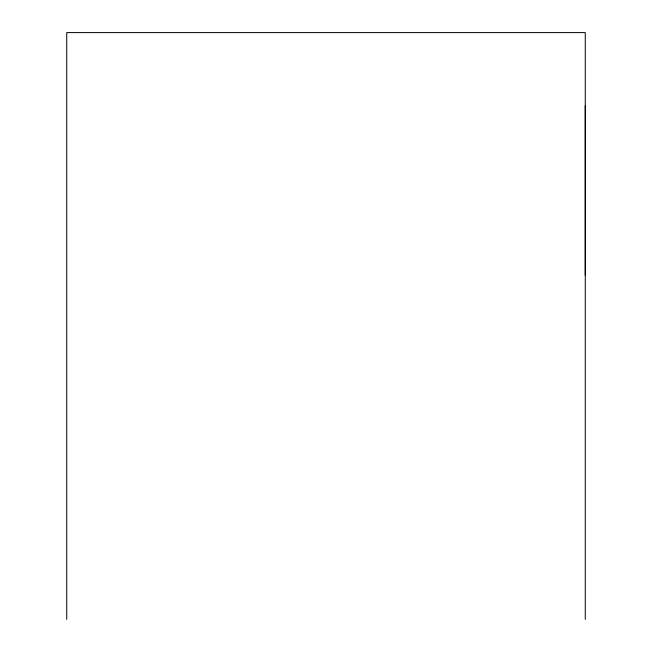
<?xml version="1.0" encoding="UTF-8"?>
<svg xmlns="http://www.w3.org/2000/svg" width="652" height="652" viewBox="0 0 652 652"><rect width="100%" height="100%" fill="white"/><g stroke="black" fill="none" stroke-linecap="round" stroke-linejoin="round"><path stroke-width="0.98" d="M585.268 275.193L585.268 105.665M585.268 619.4L585.268 32.6L66.732 32.6L66.732 619.4"/></g></svg>
